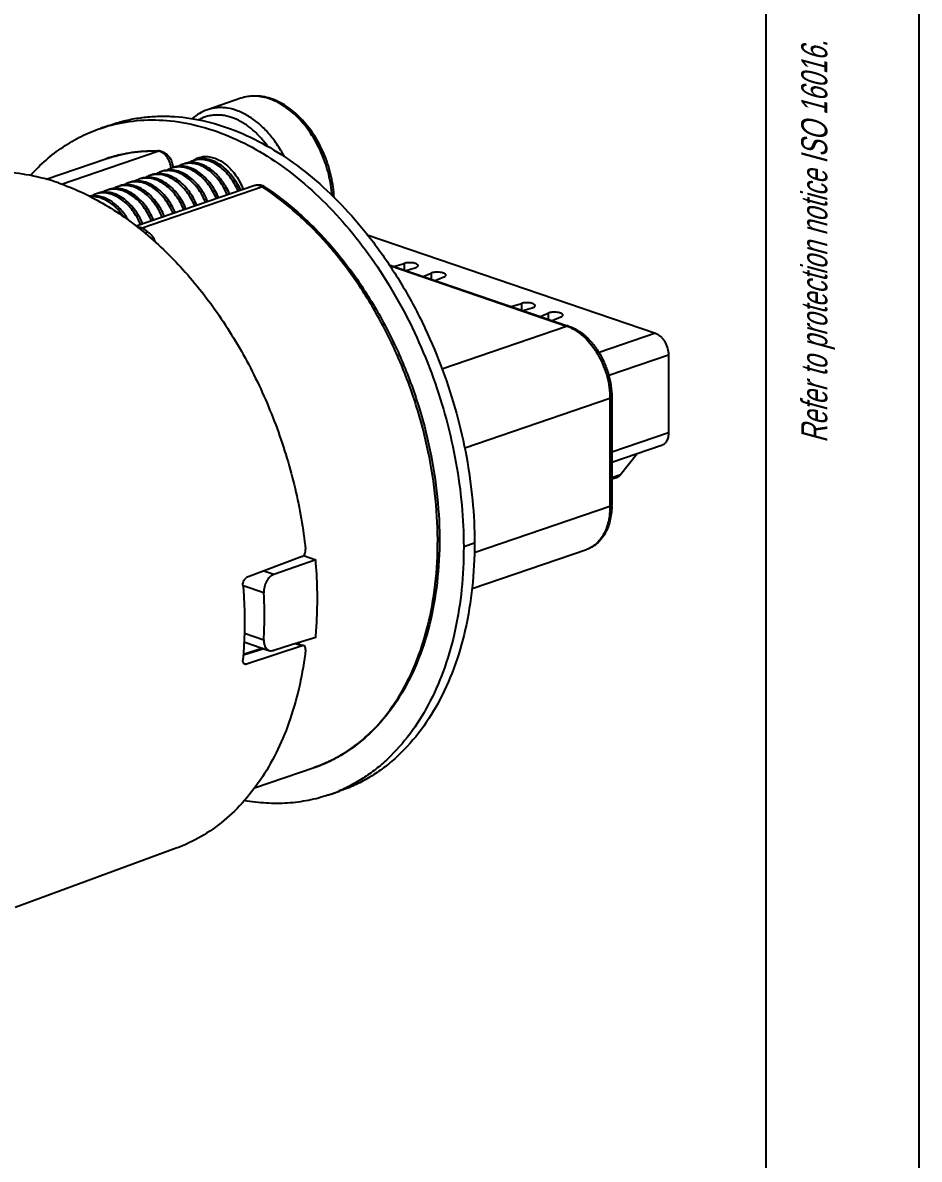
# Model space of a CAD drawing. Header units: millimetres. Extents: x 0 to 420, y 0 to 297.
# Drawn here: x 361.5 to 420, y 62.3 to 136.5 of the extents above; entities that cross this region are included whole.
import ezdxf

# ---------------------------------------------------------------- set-up
doc = ezdxf.new("R2010")
doc.units = ezdxf.units.MM
doc.header["$LTSCALE"] = 23.1
doc.layers.get('0').update_dxf_attribs({"linetype": 'CONTINUOUS'})
for name, color, linetype in [('AUSFORMSCHRAEGEN', 7, 'CONTINUOUS'), ('BEZUGSACHSEN', 7, 'CONTINUOUS'), ('KURVEN', 7, 'CONTINUOUS'), ('RUNDUNGEN', 7, 'CONTINUOUS')]:
    doc.layers.add(name, color=color, linetype=linetype)
doc.styles.get("Standard").update_dxf_attribs({"font": 'txt', "width": 0.7})

msp = doc.modelspace()

# ---------------------------------------------------------------- linework, layer by layer
at = {"color": 7, "linetype": 'CONTINUOUS'}
for p, q in [((420, 0), (420, 297)), ((410, 10), (410, 287)), ((366.5664, 129.6503), (367.2735, 129.8922)), ((367.2535, 129.8585), (367.2796, 129.8654)), ((372.7591, 127.5781), (372.756, 127.5774)), ((385.7256, 120.6423), (386.3991, 120.8358)), ((386.5035, 120.3762), (387.1042, 120.5489)), ((387.6376, 119.9884), (388.1423, 120.1938)), ((388.4155, 119.7223), (388.9814, 119.9527)), ((393.3624, 118.0304), (394.0359, 118.2239)), ((394.1403, 117.7643), (394.7409, 117.9369)), ((395.2743, 117.3764), (395.779, 117.5819)), ((396.0522, 117.1104), (396.6181, 117.3407)), ((390.8187, 99.5977), (398.285, 102.1514)), ((381.4527, 86.1256), (382.1598, 86.3675))]:
    msp.add_line(p, q, dxfattribs=at)
at = {"color": 9, "linetype": 'CONTINUOUS'}
for p, q in [((386.3991, 120.8358), (386.3991, 120.4119)), ((388.1423, 120.1938), (388.1423, 119.8157)), ((394.0359, 118.2239), (394.0359, 117.8)), ((395.779, 117.5819), (395.779, 117.2038)), ((402.7888, 116.2714), (399.1044, 115.0113)), ((403.6374, 114.8536), (399.7406, 113.5208)), ((403.6374, 109.78), (399.9361, 108.5142)), ((400.4976, 107.0273), (399.9361, 106.8353)), ((390.9801, 102.5674), (390.273, 102.3255))]:
    msp.add_line(p, q, dxfattribs=at)
at = {"color": 7, "linetype": 'CONTINUOUS'}
for centre, radius, start, end in [((369.857, 120.0294), 10.1681, 104.835785, 108.878867), ((373.4707, 126.3966), 1.4176, 115.142534, 124.357073), ((373.4519, 126.434), 1.3758, 108.883504, 115.09686), ((373.8141, 126.3509), 1.511, 120.069374, 120.641296), ((373.8113, 126.3557), 1.5054, 119.514341, 120.069355), ((373.8091, 126.3596), 1.501, 119.147403, 119.514243), ((373.7972, 126.3825), 1.4751, 108.891736, 119.178161), ((373.9195, 126.573), 1.3852, 118.652129, 126.883777), ((373.9026, 126.6029), 1.3509, 117.957239, 118.632178), ((373.4601, 126.3797), 1.4306, 95.679331, 96.333011), ((373.7946, 126.3897), 1.4674, 105.145222, 108.884422), ((371.6763, 125.6561), 1.4761, 108.893079, 120.525317), ((371.6739, 125.6613), 1.4705, 103.057113, 108.871643), ((371.6768, 125.6491), 1.483, 101.771027, 103.060628), ((372.3835, 125.8975), 1.4766, 108.892169, 120.595512), ((372.3812, 125.9033), 1.4703, 103.06253, 108.879598), ((372.3823, 125.8985), 1.4752, 102.352576, 103.062809), ((373.09, 126.1408), 1.475, 108.889734, 120.418688), ((373.0884, 126.1441), 1.4713, 103.055467, 108.870509), ((373.4922, 126.3644), 1.4563, 124.338771, 125.482548), ((369.5557, 124.9287), 1.4781, 108.898206, 120.704593), ((369.552, 124.9382), 1.4679, 103.081249, 108.880614), ((370.2614, 125.1737), 1.4747, 108.886791, 120.643647), ((370.2595, 125.1782), 1.4698, 104.459339, 108.873779), ((370.2614, 125.1711), 1.4771, 103.096066, 104.460451), ((370.9693, 125.4137), 1.4767, 108.893154, 120.417915), ((370.9668, 125.4201), 1.4698, 102.970946, 108.880595), ((367.4337, 124.2046), 1.4765, 108.892384, 120.443762), ((367.4314, 124.2106), 1.4701, 103.061387, 108.880085), ((367.4324, 124.2063), 1.4745, 102.574421, 103.061604), ((368.141, 124.4463), 1.4767, 108.895433, 120.53839), ((368.1382, 124.4528), 1.4697, 103.058686, 108.873477), ((368.1416, 124.4383), 1.4846, 101.089261, 103.061771), ((368.8476, 124.689), 1.4757, 108.886994, 120.627543), ((368.8462, 124.6919), 1.4725, 103.082506, 108.874406), ((370.9617, 123.6585), 3.6355, 23.49365, 30.078366), ((371.7392, 123.9348), 3.5662, 23.42559, 33.325595), ((366.7259, 123.9645), 1.4746, 108.887185, 120.557236), ((366.7241, 123.9686), 1.4702, 104.061247, 108.872872), ((366.726, 123.9611), 1.4779, 103.09619, 104.062998), ((378.1573, 95.7586), 10.181, 288.882414, 293.073749)]:
    msp.add_arc(centre, radius, start, end, dxfattribs=at)
at = {"color": 3, "linetype": 'CONTINUOUS'}
for points, knots in [([(367.2741, 129.8923), (367.5824, 129.9978), (368.2113, 130.1795), (369.1802, 130.3611), (370.1716, 130.4515), (371.5303, 130.4498), (373.2737, 130.2106), (375.3622, 129.564), (377.4355, 128.5684), (379.4607, 127.2417), (381.4064, 125.606), (383.2421, 123.6881), (384.9389, 121.5191), (386.4696, 119.1338), (387.8099, 116.5707), (388.9381, 113.8712), (389.8362, 111.0788), (390.4897, 108.2385), (390.8878, 105.3965), (390.9801, 103.5023), (390.9801, 102.5674)], [0, 0, 0, 0, 0.023809, 0.0477405, 0.0719125, 0.0964366, 0.1468842, 0.1997834, 0.2555499, 0.3143668, 0.3762066, 0.4408622, 0.5079802, 0.5770924, 0.647645, 0.719026, 0.7905923, 0.8616898, 0.9316924, 1, 1, 1, 1]), ([(390.9801, 102.5674), (390.9801, 101.6), (390.8847, 99.7051), (390.4382, 96.9626), (389.6986, 94.4245), (388.6776, 92.1374), (387.3921, 90.1445), (386.1025, 88.7457), (384.9674, 87.8227), (384.0761, 87.2327), (383.1407, 86.7411), (382.4895, 86.4802), (382.1593, 86.3673)], [0, 0, 0, 0, 0.1476939, 0.2890278, 0.423281, 0.5502005, 0.6700747, 0.7838207, 0.8389233, 0.8931301, 0.9467216, 1, 1, 1, 1])]:
    msp.add_open_spline(points, degree=3, knots=knots, dxfattribs=at)
at = {"color": 7, "linetype": 'CONTINUOUS'}
for points, knots in [([(367.2796, 129.8654), (367.8991, 130.0277), (369.1886, 130.238), (371.1793, 130.1966), (373.2099, 129.8048), (375.2474, 129.0712), (377.2615, 128.0095), (379.222, 126.6371), (381.0999, 124.9759), (382.867, 123.0516), (384.4966, 120.8938), (385.9639, 118.5357), (387.2465, 116.0136), (388.3248, 113.3663), (389.1822, 110.6344), (389.8056, 107.86), (390.1851, 105.0861), (390.273, 103.238), (390.273, 102.3255)], [0, 0, 0, 0, 0.0476592, 0.0965596, 0.147444, 0.200858, 0.2571287, 0.3163722, 0.3785168, 0.4433325, 0.5104597, 0.5794382, 0.6497331, 0.7207588, 0.7919043, 0.8625494, 0.9321046, 1, 1, 1, 1]), ([(362.0028, 126.5726), (362.3224, 126.9282), (362.9944, 127.595), (364.1056, 128.4545), (365.2963, 129.1513), (366.1386, 129.504), (366.567, 129.6505)], [0, 0, 0, 0, 0.2579219, 0.5091875, 0.7557943, 1, 1, 1, 1]), ([(374.6678, 127.0613), (374.5226, 127.1877), (374.2909, 127.3551), (373.958, 127.5186), (373.7103, 127.6049), (373.4629, 127.6558), (373.2186, 127.6706), (372.9807, 127.6489), (372.8277, 127.61), (372.7539, 127.5847)], [0, 0, 0, 0, 0.2781063, 0.4092086, 0.5350263, 0.6560506, 0.7730992, 0.8872965, 1, 1, 1, 1]), ([(373.0067, 127.7357), (373.0305, 127.7439), (373.127, 127.7739), (373.2269, 127.7932), (373.3023, 127.8016)], [0, 0, 0, 0, 0.2491307, 1, 1, 1, 1]), ([(373.3186, 127.8033), (373.438, 127.8152), (373.6877, 127.8083), (374.061, 127.7111), (374.4309, 127.5312), (374.7874, 127.2747), (375.1212, 126.9489), (375.5299, 126.4271), (375.7666, 125.9729), (375.891, 125.6537)], [0, 0, 0, 0, 0.1008047, 0.2074809, 0.3217782, 0.4443438, 0.5748553, 0.7122218, 1, 1, 1, 1]), ([(373.5786, 124.8625), (373.5064, 125.0363), (373.3413, 125.372), (373.0352, 125.8319), (372.6813, 126.2303), (372.2909, 126.5528), (371.8767, 126.7871), (371.5164, 126.9025), (371.2326, 126.9397), (371.0262, 126.9408), (370.8252, 126.9154), (370.6955, 126.8807), (370.6326, 126.8592)], [0, 0, 0, 0, 0.145198, 0.2876883, 0.4249052, 0.5548795, 0.676529, 0.7899537, 0.8440968, 0.8968716, 0.9486848, 1, 1, 1, 1]), ([(373.2372, 126.5918), (373.0928, 126.7157), (372.7928, 126.9297), (372.3749, 127.1058), (372.0419, 127.1729), (371.8, 127.1868), (371.5643, 127.1647), (371.4128, 127.126), (371.3397, 127.101)], [0, 0, 0, 0, 0.2779534, 0.5344087, 0.6555187, 0.7727091, 0.8870886, 1, 1, 1, 1]), ([(374.1444, 125.056), (374.0762, 125.2199), (373.9215, 125.5373), (373.637, 125.9753), (373.3088, 126.3602), (372.9466, 126.6794), (372.5605, 126.9222), (372.1617, 127.0802), (371.824, 127.1362), (371.5628, 127.1318), (371.4362, 127.1138), (371.3743, 127.1009)], [0, 0, 0, 0, 0.1436972, 0.2850154, 0.4216618, 0.5518121, 0.6743346, 0.7890243, 0.8968055, 0.9488225, 1, 1, 1, 1]), ([(373.9495, 126.8292), (373.8049, 126.9539), (373.5742, 127.1189), (373.2431, 127.2798), (372.997, 127.3647), (372.7511, 127.4145), (372.5085, 127.4287), (372.2721, 127.4067), (372.1202, 127.368), (372.0468, 127.3429)], [0, 0, 0, 0, 0.2779139, 0.4089573, 0.5347546, 0.6557971, 0.7729059, 0.8871911, 1, 1, 1, 1]), ([(374.8514, 125.2978), (374.783, 125.4626), (374.6274, 125.7815), (374.3411, 126.2213), (374.0109, 126.6074), (373.6463, 126.9269), (373.2579, 127.1691), (372.8568, 127.3255), (372.4551, 127.3894), (372.1915, 127.3669), (372.0667, 127.3396)], [0, 0, 0, 0, 0.1438557, 0.2853058, 0.4220351, 0.5522064, 0.67469, 0.7893022, 0.8970108, 1, 1, 1, 1]), ([(375.5585, 125.5397), (375.4897, 125.7053), (375.3333, 126.0257), (375.0453, 126.4673), (374.7129, 126.8545), (374.3461, 127.1743), (373.9553, 127.416), (373.5522, 127.5708), (373.2114, 127.6222), (372.9485, 127.6131), (372.8213, 127.5924), (372.7591, 127.5781)], [0, 0, 0, 0, 0.1439571, 0.2854823, 0.4222388, 0.5523773, 0.674771, 0.7892585, 0.8968518, 0.9488206, 1, 1, 1, 1]), ([(375.7, 125.5881), (375.6401, 125.7321), (375.5059, 126.0124), (375.1882, 126.5266), (374.8896, 126.8684), (374.6678, 127.0613)], [0, 0, 0, 0, 0.2582879, 0.5132952, 1, 1, 1, 1]), ([(371.4573, 124.1371), (371.385, 124.3109), (371.2199, 124.6466), (370.9139, 125.1064), (370.5599, 125.5048), (370.1695, 125.8272), (369.7553, 126.0615), (369.3951, 126.177), (369.1112, 126.2142), (368.9049, 126.2153), (368.7038, 126.1898), (368.5742, 126.1552), (368.5113, 126.1336)], [0, 0, 0, 0, 0.145198, 0.287688, 0.4249045, 0.5548783, 0.6765275, 0.789952, 0.8440947, 0.8968695, 0.9486831, 1, 1, 1, 1]), ([(371.3159, 124.0887), (371.247, 124.2544), (371.0903, 124.5752), (370.8019, 125.0173), (370.469, 125.4047), (370.1016, 125.7247), (369.7103, 125.9662), (369.3065, 126.1205), (368.9024, 126.1809), (368.6379, 126.1553), (368.5129, 126.1262)], [0, 0, 0, 0, 0.144018, 0.2855969, 0.4223941, 0.5525572, 0.6749599, 0.7894462, 0.897039, 1, 1, 1, 1]), ([(372.1644, 124.3789), (372.0921, 124.5527), (371.927, 124.8884), (371.621, 125.3482), (371.267, 125.7467), (370.8767, 126.0691), (370.4623, 126.3034), (370.0372, 126.4399), (369.6815, 126.466), (369.411, 126.4317), (369.2813, 126.397), (369.2184, 126.3755)], [0, 0, 0, 0, 0.1452286, 0.2877486, 0.424994, 0.5549952, 0.67667, 0.7901184, 0.8968501, 0.948674, 1, 1, 1, 1]), ([(372.023, 124.3305), (371.9541, 124.4963), (371.7974, 124.8171), (371.5089, 125.2592), (371.176, 125.6467), (370.8086, 125.9666), (370.4173, 126.2081), (370.0134, 126.3624), (369.6093, 126.4228), (369.3448, 126.3971), (369.2198, 126.368)], [0, 0, 0, 0, 0.1440203, 0.2856012, 0.4223998, 0.5525631, 0.6749648, 0.7894492, 0.8970404, 1, 1, 1, 1]), ([(372.8715, 124.6207), (372.7993, 124.7945), (372.6341, 125.1302), (372.3281, 125.5901), (371.9742, 125.9885), (371.5838, 126.3109), (371.1695, 126.5452), (370.8093, 126.6607), (370.5254, 126.6979), (370.3191, 126.699), (370.1181, 126.6735), (369.9884, 126.6389), (369.9255, 126.6173)], [0, 0, 0, 0, 0.1451984, 0.2876888, 0.4249057, 0.5548799, 0.6765293, 0.7899541, 0.8440961, 0.8968717, 0.9486843, 1, 1, 1, 1]), ([(372.7301, 124.5724), (372.6612, 124.7381), (372.5045, 125.059), (372.216, 125.5011), (371.8831, 125.8886), (371.5156, 126.2085), (371.1242, 126.45), (370.7205, 126.6043), (370.3793, 126.6551), (370.1162, 126.6453), (369.9889, 126.6243), (369.9267, 126.6098)], [0, 0, 0, 0, 0.1439926, 0.2855458, 0.4223169, 0.5524533, 0.6748289, 0.7892887, 0.8968568, 0.9488197, 1, 1, 1, 1]), ([(373.4372, 124.8142), (373.3684, 124.9798), (373.2119, 125.3003), (372.9238, 125.742), (372.5913, 126.1293), (372.2243, 126.4491), (371.8334, 126.6908), (371.43, 126.8454), (371.0263, 126.9064), (370.7619, 126.8812), (370.6369, 126.8524)], [0, 0, 0, 0, 0.1439938, 0.2855539, 0.4223416, 0.5525064, 0.6749213, 0.7894263, 0.8970361, 1, 1, 1, 1]), ([(374.2858, 125.1044), (374.2251, 125.2503), (374.089, 125.534), (373.7664, 126.0537), (373.4628, 126.3983), (373.2372, 126.5918)], [0, 0, 0, 0, 0.2585029, 0.5136342, 1, 1, 1, 1]), ([(374.9928, 125.3463), (374.873, 125.6346), (374.5802, 126.1736), (374.1739, 126.6358), (373.9495, 126.8292)], [0, 0, 0, 0, 0.5131578, 1, 1, 1, 1]), ([(375.3394, 126.2753), (375.3775, 126.2233), (375.5254, 126.0086), (375.6487, 125.7772), (375.7269, 125.5973)], [0, 0, 0, 0, 0.2473107, 1, 1, 1, 1]), ([(369.336, 123.4115), (369.2637, 123.5853), (369.0986, 123.921), (368.7926, 124.3808), (368.4386, 124.7793), (368.0483, 125.1017), (367.6339, 125.336), (367.2087, 125.4725), (366.8531, 125.4986), (366.5825, 125.4643), (366.4529, 125.4296), (366.39, 125.4081)], [0, 0, 0, 0, 0.1452286, 0.2877488, 0.4249943, 0.5549956, 0.6766705, 0.7901188, 0.8968503, 0.9486737, 1, 1, 1, 1]), ([(369.1946, 123.3631), (369.1257, 123.5289), (368.969, 123.8497), (368.6805, 124.2919), (368.3476, 124.6794), (367.9801, 124.9993), (367.5887, 125.2408), (367.185, 125.3951), (366.8437, 125.4458), (366.5806, 125.4361), (366.4533, 125.415), (366.3912, 125.4006)], [0, 0, 0, 0, 0.1439927, 0.2855461, 0.4223172, 0.5524536, 0.6748293, 0.7892889, 0.8968568, 0.9488197, 1, 1, 1, 1]), ([(370.0431, 123.6533), (369.9709, 123.8271), (369.8057, 124.1628), (369.4997, 124.6226), (369.1458, 125.0211), (368.7554, 125.3435), (368.3411, 125.5778), (367.9809, 125.6933), (367.697, 125.7305), (367.4907, 125.7316), (367.2896, 125.7062), (367.16, 125.6715), (367.0971, 125.65)], [0, 0, 0, 0, 0.1451979, 0.2876882, 0.4249051, 0.5548795, 0.6765291, 0.7899538, 0.8440969, 0.8968716, 0.9486849, 1, 1, 1, 1]), ([(369.9017, 123.6049), (369.8331, 123.77), (369.6772, 124.0895), (369.3903, 124.53), (369.0592, 124.9165), (368.6938, 125.2361), (368.3045, 125.4782), (367.9026, 125.6339), (367.5001, 125.6967), (367.2362, 125.6733), (367.1114, 125.6454)], [0, 0, 0, 0, 0.1439053, 0.285395, 0.4221454, 0.5523145, 0.6747737, 0.7893475, 0.8970204, 1, 1, 1, 1]), ([(370.7502, 123.8952), (370.678, 124.069), (370.5128, 124.4047), (370.2068, 124.8645), (369.8528, 125.263), (369.4625, 125.5854), (369.0481, 125.8197), (368.623, 125.9562), (368.2673, 125.9823), (367.9968, 125.948), (367.8671, 125.9133), (367.8042, 125.8918)], [0, 0, 0, 0, 0.1452285, 0.2877487, 0.4249942, 0.5549956, 0.6766706, 0.790119, 0.8968505, 0.9486739, 1, 1, 1, 1]), ([(370.6088, 123.8468), (370.541, 124.0098), (370.3873, 124.3254), (370.1049, 124.7613), (369.7792, 125.1448), (369.4196, 125.4635), (369.0363, 125.707), (368.6401, 125.8669), (368.3042, 125.9255), (368.0441, 125.9238), (367.9178, 125.9072), (367.8561, 125.8951)], [0, 0, 0, 0, 0.1435437, 0.2847388, 0.4213186, 0.5514732, 0.6740692, 0.7888771, 0.8967713, 0.9488196, 1, 1, 1, 1]), ([(368.381, 123.673), (368.2324, 123.9313), (367.9726, 124.2917), (367.5569, 124.689), (367.2298, 124.9273), (366.8895, 125.1046), (366.5433, 125.216), (366.1992, 125.2579), (365.9737, 125.2379), (365.8659, 125.2159)], [0, 0, 0, 0, 0.2848989, 0.4201167, 0.5488339, 0.670573, 0.7855498, 0.8947645, 1, 1, 1, 1]), ([(368.0838, 123.8748), (367.9449, 124.0813), (367.6402, 124.4566), (367.1781, 124.8297), (366.7857, 125.0367), (366.4933, 125.1416), (366.2012, 125.1972), (366.0069, 125.2007), (365.9124, 125.1935)], [0, 0, 0, 0, 0.2813212, 0.542891, 0.6651445, 0.7815958, 0.8928515, 1, 1, 1, 1]), ([(387.2996, 120.6924), (387.2996, 120.7365), (387.2371, 120.7843), (387.166, 120.8158), (387.089, 120.8422), (386.9782, 120.8656), (386.8329, 120.8802), (386.6814, 120.8807), (386.5354, 120.8672), (386.4422, 120.8482), (386.3991, 120.8358)], [0, 0, 0, 0, 0.1375101, 0.1904695, 0.250513, 0.3886802, 0.5435867, 0.7045239, 0.8603218, 1, 1, 1, 1]), ([(387.1042, 120.5489), (387.1322, 120.5569), (387.1823, 120.5742), (387.2452, 120.6078), (387.2876, 120.6459), (387.2996, 120.6782), (387.2996, 120.6924)], [0, 0, 0, 0, 0.3421985, 0.6205421, 0.8334238, 1, 1, 1, 1]), ([(389.1098, 120.0732), (389.1098, 120.083), (389.1047, 120.1041), (389.084, 120.1325), (389.0518, 120.1588), (388.9898, 120.1935), (388.8877, 120.2272), (388.7448, 120.2529), (388.5854, 120.2632), (388.4238, 120.2575), (388.2748, 120.2361), (388.1827, 120.2103), (388.1423, 120.1938)], [0, 0, 0, 0, 0.0281173, 0.0605398, 0.0999164, 0.1472424, 0.2650424, 0.4081362, 0.565852, 0.7254404, 0.8740242, 1, 1, 1, 1]), ([(388.9814, 119.9527), (389.0002, 119.9603), (389.0338, 119.9762), (389.0755, 120.0053), (389.1028, 120.0373), (389.1098, 120.062), (389.1098, 120.0732)], [0, 0, 0, 0, 0.3295168, 0.6011982, 0.8182684, 1, 1, 1, 1]), ([(394.9364, 118.0804), (394.9364, 118.1245), (394.8738, 118.1724), (394.8028, 118.2039), (394.7258, 118.2303), (394.615, 118.2536), (394.4697, 118.2682), (394.3182, 118.2687), (394.1721, 118.2552), (394.0789, 118.2363), (394.0359, 118.2239)], [0, 0, 0, 0, 0.1375101, 0.1904695, 0.250513, 0.3886802, 0.5435867, 0.7045239, 0.8603218, 1, 1, 1, 1]), ([(394.7409, 117.9369), (394.7689, 117.945), (394.8191, 117.9622), (394.8819, 117.9959), (394.9244, 118.034), (394.9364, 118.0662), (394.9364, 118.0804)], [0, 0, 0, 0, 0.3421985, 0.6205421, 0.8334238, 1, 1, 1, 1]), ([(396.7466, 117.4613), (396.7466, 117.471), (396.7414, 117.4921), (396.7207, 117.5206), (396.6885, 117.5468), (396.6265, 117.5816), (396.5245, 117.6153), (396.3815, 117.6409), (396.2221, 117.6513), (396.0606, 117.6456), (395.9115, 117.6241), (395.8194, 117.5983), (395.779, 117.5819)], [0, 0, 0, 0, 0.0281173, 0.0605398, 0.0999164, 0.1472424, 0.2650424, 0.4081362, 0.565852, 0.7254404, 0.8740242, 1, 1, 1, 1]), ([(396.6181, 117.3407), (396.637, 117.3484), (396.6706, 117.3643), (396.7122, 117.3934), (396.7395, 117.4254), (396.7466, 117.4501), (396.7466, 117.4613)], [0, 0, 0, 0, 0.3295168, 0.6011982, 0.8182684, 1, 1, 1, 1]), ([(390.273, 102.3255), (390.273, 101.4003), (390.1856, 99.586), (389.7774, 96.9542), (389.1006, 94.5053), (388.1654, 92.2808), (386.9859, 90.3186), (385.8, 88.9148), (384.7521, 87.9663), (383.928, 87.3478), (383.0612, 86.8174), (382.4553, 86.5232), (382.1474, 86.392)], [0, 0, 0, 0, 0.1468077, 0.2876222, 0.4217552, 0.5489335, 0.6693322, 0.7836666, 0.8389929, 0.893327, 0.9469087, 1, 1, 1, 1]), ([(381.4522, 86.1255), (381.0245, 85.9792), (380.144, 85.7426), (378.7782, 85.5642), (377.3756, 85.5627), (376.4376, 85.6776), (375.9678, 85.7625)], [0, 0, 0, 0, 0.2442194, 0.4908346, 0.7420988, 1, 1, 1, 1])]:
    msp.add_open_spline(points, degree=3, knots=knots, dxfattribs=at)
at = {"layer": 'AUSFORMSCHRAEGEN', "color": 7, "linetype": 'CONTINUOUS'}
for p, q in [((379.8268, 101.7606), (380.6161, 101.4907)), ((371.5194, 82.6505), (360.9988, 78.7755))]:
    msp.add_line(p, q, dxfattribs=at)
for points, knots in [([(363.8272, 126.0901), (363.2166, 126.2989), (361.9902, 126.6288), (360.1299, 126.8401), (358.3154, 126.752), (357.1478, 126.4921), (356.586, 126.3145)], [0, 0, 0, 0, 0.262999, 0.5154236, 0.7599139, 1, 1, 1, 1]), ([(380.6161, 96.4163), (380.6534, 96.8282), (380.7662, 98.5175), (380.7247, 100.2162), (380.6161, 101.4907)], [0, 0, 0, 0, 0.2443354, 1, 1, 1, 1])]:
    msp.add_open_spline(points, degree=3, knots=knots, dxfattribs=at)
at = {"layer": 'BEZUGSACHSEN', "color": 7, "linetype": 'CONTINUOUS'}
for p, q in [((375.7261, 131.6134), (373.5468, 130.868)), ((363.0234, 126.3248), (366.9308, 127.6612)), ((376.6193, 86.5863), (380.5227, 87.9213))]:
    msp.add_line(p, q, dxfattribs=at)
at = {"layer": 'BEZUGSACHSEN', "color": 9, "linetype": 'CONTINUOUS'}
for p, q in [((388.8536, 113.9596), (396.9905, 116.7426)), ((399.819, 112.0164), (390.3407, 108.7747)), ((399.819, 104.9687), (390.963, 101.9398))]:
    msp.add_line(p, q, dxfattribs=at)
at = {"layer": 'BEZUGSACHSEN', "color": 7, "linetype": 'CONTINUOUS'}
for points, knots in [([(381.8145, 125.1366), (381.7944, 125.5984), (381.6992, 126.2948), (381.458, 127.1986), (381.141, 128.0838), (380.719, 128.9196), (380.2011, 129.6761), (379.646, 130.3442), (379.0166, 130.9095), (378.3281, 131.3331), (377.8063, 131.5666), (377.2761, 131.7167), (376.7452, 131.7788), (376.2234, 131.7498), (375.8875, 131.6686), (375.7261, 131.6134)], [0, 0, 0, 0, 0.1376091, 0.2078275, 0.278231, 0.4172426, 0.4849396, 0.5507936, 0.6755771, 0.7344068, 0.7908656, 0.8452023, 0.8978171, 0.9492158, 1, 1, 1, 1]), ([(373.5468, 130.868), (373.3665, 130.8063), (373.0152, 130.6441), (372.7039, 130.4146), (372.5595, 130.2859)], [0, 0, 0, 0, 0.4962334, 1, 1, 1, 1])]:
    msp.add_open_spline(points, degree=3, knots=knots, dxfattribs=at)
at = {"layer": 'BEZUGSACHSEN', "color": 9, "linetype": 'CONTINUOUS'}
for points, knots in [([(381.6843, 125.2676), (381.6508, 125.7274), (381.5008, 126.651), (381.0581, 127.9774), (380.5187, 129.0067), (379.9982, 129.747), (379.5763, 130.2438), (379.1251, 130.6803), (378.5096, 131.1607), (377.8459, 131.5169), (377.1618, 131.7086), (376.6661, 131.766), (376.1836, 131.7388), (375.8743, 131.664), (375.7261, 131.6133)], [0, 0, 0, 0, 0.1410946, 0.2847424, 0.4262569, 0.494878, 0.5613841, 0.6253887, 0.6866148, 0.8000923, 0.8528177, 0.9032734, 0.9520741, 1, 1, 1, 1]), ([(378.5701, 127.8001), (378.4241, 128.082), (378.1056, 128.6203), (377.5464, 129.3475), (376.9271, 129.9644), (376.2641, 130.4536), (375.5752, 130.8009), (374.9848, 130.965), (374.5226, 131.012), (374.1871, 131.0064), (373.8603, 130.9605), (373.6494, 130.9031), (373.5468, 130.868)], [0, 0, 0, 0, 0.1493477, 0.2934175, 0.4304435, 0.559238, 0.6793988, 0.7915164, 0.8451422, 0.8975009, 0.9489774, 1, 1, 1, 1]), ([(377.5053, 128.4592), (377.3498, 128.6754), (377.0218, 129.0805), (376.4722, 129.6067), (375.8882, 130.0258), (375.2837, 130.3268), (374.7668, 130.4743), (374.3609, 130.5229), (374.0655, 130.5257), (373.7767, 130.4951), (373.4965, 130.4314), (373.2267, 130.3349), (373.0558, 130.2495), (372.973, 130.2019)], [0, 0, 0, 0, 0.1502293, 0.2932341, 0.4279927, 0.5541952, 0.6724137, 0.7290623, 0.7843907, 0.8387461, 0.892519, 0.9461281, 1, 1, 1, 1])]:
    msp.add_open_spline(points, degree=3, knots=knots, dxfattribs=at)
at = {"layer": 'KURVEN', "color": 4, "linetype": 'CONTINUOUS'}
msp.add_line((379.5079, 96.0715), (379.4984, 95.9873), dxfattribs=at)
at = {"layer": 'RUNDUNGEN', "color": 9, "linetype": 'CONTINUOUS'}
for p, q in [((364.024, 126.0134), (370.3114, 128.1638)), ((377.1421, 125.8276), (369.2932, 123.1431)), ((385.4503, 120.6896), (396.9905, 116.7426)), ((399.819, 112.0164), (399.819, 104.9687)), ((377.8748, 100.5192), (377.2259, 100.7411)), ((377.233, 99.3239), (375.8752, 99.7883)), ((375.9667, 96.687), (377.233, 96.2538)), ((379.3034, 96.0111), (379.724, 95.8673)), ((377.2363, 95.6795), (375.8962, 95.2653)), ((375.9074, 94.7362), (376.1106, 94.6667))]:
    msp.add_line(p, q, dxfattribs=at)
at = {"layer": 'RUNDUNGEN', "color": 7, "linetype": 'CONTINUOUS'}
for p, q in [((376.6558, 125.9149), (368.9035, 123.2635)), ((383.9851, 122.7027), (402.7888, 116.2714)), ((385.4124, 120.7494), (397.12, 116.7452)), ((403.6374, 114.8536), (403.6374, 109.78)), ((399.9361, 112.1132), (399.9361, 105.0655)), ((403.1772, 108.9348), (399.9361, 107.8263)), ((401.5991, 108.3951), (400.4976, 107.0273)), ((400.2359, 106.839), (399.9361, 106.7365)), ((379.724, 101.6894), (376.1106, 100.3177)), ((380.6161, 101.4907), (377.8748, 100.5192)), ((375.9832, 96.1081), (377.5672, 95.5664)), ((379.724, 95.8673), (376.1106, 94.6667)), ((379.0318, 95.9272), (377.8748, 95.5701)), ((380.6161, 96.4163), (379.0318, 95.9272)), ((379.3703, 96.0318), (379.7373, 95.9063)), ((377.1708, 95.702), (375.8994, 95.3089))]:
    msp.add_line(p, q, dxfattribs=at)
at = {"layer": 'RUNDUNGEN', "color": 9, "linetype": 'CONTINUOUS'}
for centre, radius, start, end in [((369.9338, 118.8807), 9.2798, 106.669031, 108.881111), ((369.9505, 118.8201), 9.3427, 100.880787, 106.66064), ((369.9639, 118.7539), 9.4102, 100.574385, 100.884384), ((369.8117, 126.9458), 1.3696, 4.407663, 6.264184), ((367.4627, 111.0748), 17.6447, 56.310844, 56.731035), ((377.2251, 125.7098), 0.13, 56.741352, 61.757502), ((369.2427, 121.6507), 1.4933, 88.064861, 96.587889), ((359.4997, 108.2172), 17.852, 55.292499, 56.72951), ((396.1611, 114.3192), 2.5614, 68.495246, 71.106177), ((396.0939, 114.1497), 2.7438, 63.755362, 68.487309)]:
    msp.add_arc(centre, radius, start, end, dxfattribs=at)
at = {"layer": 'RUNDUNGEN', "color": 7, "linetype": 'CONTINUOUS'}
for centre, radius, start, end in [((370.0947, 117.6955), 10.4843, 88.399039, 88.817425), ((370.3668, 127.4601), 0.7159, 77.583313, 88.328919), ((370.1264, 127.0479), 1.1719, 1.849577, 2.431955), ((376.8676, 125.2086), 0.7427, 73.420908, 82.049642), ((395.1153, 105.0653), 4.8208, 358.780105, 0.001607)]:
    msp.add_arc(centre, radius, start, end, dxfattribs=at)
for points, knots in [([(366.9308, 127.6612), (367.4679, 127.8449), (368.5863, 128.118), (369.7346, 128.1894), (370.3111, 128.1775)], [0, 0, 0, 0, 0.4961048, 1, 1, 1, 1]), ([(370.5207, 128.1592), (370.5749, 128.1473), (370.6817, 128.1109), (370.8787, 127.9944), (371.0842, 127.7787), (371.2456, 127.457), (371.2922, 127.2176), (371.2973, 127.0977)], [0, 0, 0, 0, 0.1187636, 0.2391232, 0.4866426, 0.7432174, 1, 1, 1, 1]), ([(363.8272, 126.0901), (364.8266, 125.7483), (366.8273, 124.8102), (369.6128, 122.8231), (372.2136, 120.2701), (374.5514, 117.2305), (376.557, 113.7972), (378.1697, 110.0751), (379.3403, 106.179), (379.8081, 103.5093), (379.9561, 102.1759)], [0, 0, 0, 0, 0.1048274, 0.2176336, 0.3381318, 0.4651985, 0.5971169, 0.7317762, 0.8668497, 1, 1, 1, 1]), ([(376.9704, 125.9442), (376.9179, 125.9515), (376.8108, 125.9544), (376.706, 125.9321), (376.6558, 125.9149)], [0, 0, 0, 0, 0.4997567, 1, 1, 1, 1]), ([(377.2964, 125.8185), (377.2795, 125.8296), (377.2112, 125.8713), (377.1369, 125.9034), (377.0796, 125.9204)], [0, 0, 0, 0, 0.2524009, 1, 1, 1, 1]), ([(377.2964, 125.8185), (378.0522, 125.3227), (379.5283, 124.1842), (381.5427, 122.1553), (383.3779, 119.803), (384.9936, 117.1806), (386.3548, 114.347), (387.4311, 111.3657), (388.1985, 108.3038), (388.6395, 105.2298), (388.7436, 102.2123), (388.5075, 99.3182), (387.9343, 96.6113), (387.0331, 94.1509), (385.8191, 91.9932), (384.5475, 90.4723), (383.4037, 89.4722), (382.4966, 88.8365), (381.5364, 88.3119), (380.8641, 88.0381), (380.5227, 87.9213)], [0, 0, 0, 0, 0.0606293, 0.1245391, 0.1913032, 0.260294, 0.3307404, 0.4017832, 0.4725288, 0.5421003, 0.6096912, 0.6746191, 0.7363837, 0.794726, 0.849687, 0.9016521, 0.926763, 0.9514313, 0.9757967, 1, 1, 1, 1]), ([(397.12, 116.7452), (397.3173, 116.6777), (397.7081, 116.4904), (398.2416, 116.0908), (398.7248, 115.5817), (399.144, 114.9819), (399.4864, 114.3118), (399.8228, 113.3655), (399.9361, 112.6102), (399.9361, 112.1132)], [0, 0, 0, 0, 0.1091401, 0.224877, 0.3471714, 0.4750481, 0.6066951, 0.7397989, 1, 1, 1, 1]), ([(402.7888, 116.2714), (402.9086, 116.2305), (403.0801, 116.1193), (403.2668, 115.9206), (403.4392, 115.672), (403.5909, 115.3155), (403.6374, 115.0063), (403.6374, 114.8536)], [0, 0, 0, 0, 0.2180116, 0.3402397, 0.4691924, 0.736955, 1, 1, 1, 1]), ([(403.6374, 109.78), (403.6374, 109.6814), (403.619, 109.4929), (403.5292, 109.2378), (403.3817, 109.0402), (403.2465, 108.9585), (403.177, 108.9348)], [0, 0, 0, 0, 0.2895291, 0.5509558, 0.7844819, 1, 1, 1, 1]), ([(400.4976, 107.0273), (400.4628, 106.9841), (400.384, 106.9075), (400.2863, 106.8563), (400.2361, 106.8391)], [0, 0, 0, 0, 0.5111014, 1, 1, 1, 1]), ([(399.935, 104.9627), (399.9282, 104.6426), (399.8712, 104.1693), (399.6844, 103.5802), (399.4966, 103.1846), (399.2598, 102.8348), (398.9763, 102.5387), (398.6505, 102.3042), (398.409, 102.1938), (398.285, 102.1514)], [0, 0, 0, 0, 0.2770647, 0.4079231, 0.5336003, 0.6546468, 0.7719541, 0.8865754, 1, 1, 1, 1]), ([(379.724, 101.6894), (379.805, 101.7201), (379.9041, 101.8394), (379.9581, 102.0203), (379.9618, 102.1247), (379.9561, 102.1759)], [0, 0, 0, 0, 0.4581438, 0.7279793, 1, 1, 1, 1]), ([(375.8721, 99.8334), (375.8679, 99.8845), (375.8742, 99.9884), (375.9305, 100.1681), (376.0296, 100.287), (376.1106, 100.3177)], [0, 0, 0, 0, 0.2711595, 0.5413147, 1, 1, 1, 1]), ([(377.8748, 100.5192), (377.776, 100.4842), (377.6358, 100.3898), (377.4887, 100.2203), (377.3573, 100.0098), (377.2497, 99.7083), (377.2264, 99.4509), (377.233, 99.3239)], [0, 0, 0, 0, 0.2186778, 0.3398871, 0.4676718, 0.7344499, 1, 1, 1, 1]), ([(375.8721, 99.8334), (375.9065, 99.4175), (376.0087, 97.7864), (375.9785, 96.1462), (375.8721, 94.934)], [0, 0, 0, 0, 0.255365, 1, 1, 1, 1]), ([(377.233, 96.2538), (377.2467, 96.5059), (377.2878, 97.5287), (377.2732, 98.5537), (377.233, 99.3239)], [0, 0, 0, 0, 0.2465615, 1, 1, 1, 1]), ([(377.233, 96.2538), (377.2287, 96.1738), (377.2347, 96.0213), (377.2945, 95.8132), (377.405, 95.6511), (377.5117, 95.5854), (377.5667, 95.5666)], [0, 0, 0, 0, 0.2946035, 0.5559989, 0.7863104, 1, 1, 1, 1]), ([(379.842, 95.8704), (379.8332, 95.8735), (379.7943, 95.8828), (379.7529, 95.8769), (379.724, 95.8673)], [0, 0, 0, 0, 0.2346217, 1, 1, 1, 1]), ([(379.9561, 95.6021), (379.9599, 95.6332), (379.9614, 95.6923), (379.943, 95.7739), (379.9033, 95.8377), (379.8629, 95.8633), (379.842, 95.8704)], [0, 0, 0, 0, 0.2988915, 0.5609619, 0.7891206, 1, 1, 1, 1]), ([(379.9561, 95.6021), (379.773, 94.0775), (379.2989, 91.8524), (378.2008, 89.1226), (377.2009, 87.3223), (376.0188, 85.7493), (374.6687, 84.4254), (373.1688, 83.3709), (372.077, 82.8559), (371.5192, 82.6504)], [0, 0, 0, 0, 0.2836259, 0.4161619, 0.542419, 0.6628598, 0.7783656, 0.8902106, 1, 1, 1, 1]), ([(377.5667, 95.5666), (377.6137, 95.5505), (377.719, 95.5352), (377.8229, 95.5541), (377.8748, 95.5701)], [0, 0, 0, 0, 0.478421, 1, 1, 1, 1]), ([(375.9048, 94.7398), (375.8976, 94.7526), (375.8713, 94.8138), (375.8676, 94.8827), (375.8721, 94.934)], [0, 0, 0, 0, 0.2227355, 1, 1, 1, 1]), ([(375.9924, 94.6636), (375.9743, 94.6698), (375.9393, 94.6902), (375.9148, 94.7221), (375.9048, 94.7398)], [0, 0, 0, 0, 0.4847448, 1, 1, 1, 1]), ([(376.1106, 94.6667), (376.1004, 94.6633), (376.062, 94.6531), (376.0198, 94.6542), (375.9924, 94.6636)], [0, 0, 0, 0, 0.2711478, 1, 1, 1, 1])]:
    msp.add_open_spline(points, degree=3, knots=knots, dxfattribs=at)
at = {"layer": 'RUNDUNGEN', "color": 9, "linetype": 'CONTINUOUS'}
for points, knots in [([(370.3114, 128.1638), (370.1358, 128.1688), (369.4415, 128.1704), (368.7468, 128.0995), (368.237, 128.0043)], [0, 0, 0, 0, 0.2530067, 1, 1, 1, 1]), ([(370.3114, 128.1638), (370.3176, 128.166), (370.3423, 128.1732), (370.3684, 128.1761), (370.3876, 128.1756)], [0, 0, 0, 0, 0.2528774, 1, 1, 1, 1]), ([(370.3846, 128.1564), (370.3785, 128.1575), (370.3542, 128.1613), (370.3297, 128.1633), (370.3114, 128.1638)], [0, 0, 0, 0, 0.2536223, 1, 1, 1, 1]), ([(370.5224, 128.1147), (370.511, 128.1196), (370.4664, 128.1375), (370.4197, 128.1503), (370.3846, 128.1564)], [0, 0, 0, 0, 0.2576502, 1, 1, 1, 1]), ([(371.1732, 127.0953), (371.161, 127.206), (371.1102, 127.425), (370.9675, 127.7218), (370.7722, 127.9632), (370.6073, 128.078), (370.5224, 128.1147)], [0, 0, 0, 0, 0.2658799, 0.5309219, 0.7793346, 1, 1, 1, 1]), ([(377.1421, 125.8276), (377.103, 125.8532), (377.0233, 125.8965), (376.8972, 125.9352), (376.7727, 125.9434), (376.693, 125.9276), (376.6558, 125.9149)], [0, 0, 0, 0, 0.2741685, 0.5295133, 0.7691002, 1, 1, 1, 1]), ([(377.1421, 125.8276), (377.1671, 125.8362), (377.2164, 125.8463), (377.2666, 125.8351), (377.2866, 125.8243)], [0, 0, 0, 0, 0.537051, 1, 1, 1, 1]), ([(380.5227, 87.9213), (380.8566, 88.0355), (381.5144, 88.3034), (382.4541, 88.8173), (383.3431, 89.4408), (384.4673, 90.4248), (385.7208, 91.926), (386.9212, 94.0618), (387.816, 96.5054), (388.3878, 99.2012), (388.6256, 102.0889), (388.5251, 105.1042), (388.089, 108.1794), (387.3274, 111.2453), (386.2576, 114.2328), (384.9036, 117.0745), (383.2959, 119.7062), (381.4703, 122.0687), (379.4679, 124.1084), (378.0008, 125.2557), (377.25, 125.7562)], [0, 0, 0, 0, 0.0237622, 0.0476972, 0.0719673, 0.0967213, 0.1481193, 0.2027223, 0.2608996, 0.3226594, 0.3877077, 0.4555131, 0.5253677, 0.5964439, 0.6678463, 0.7386623, 0.8080107, 0.875093, 0.9392442, 1, 1, 1, 1]), ([(369.2932, 123.1431), (369.2685, 123.1499), (369.1701, 123.1746), (369.0692, 123.1894), (368.9934, 123.1942)], [0, 0, 0, 0, 0.2519467, 1, 1, 1, 1]), ([(369.6644, 122.8929), (369.6498, 122.8879), (369.5888, 122.8648), (369.5305, 122.8348), (369.4879, 122.8091)], [0, 0, 0, 0, 0.2371847, 1, 1, 1, 1]), ([(369.6644, 122.8929), (369.7287, 122.8483), (369.8322, 122.7659), (369.9553, 122.6325), (370.0609, 122.4763), (370.1058, 122.3429), (370.1095, 122.2571)], [0, 0, 0, 0, 0.293299, 0.4940982, 0.6779391, 1, 1, 1, 1]), ([(397.12, 116.7452), (397.0999, 116.7521), (397.0556, 116.7585), (397.0119, 116.7499), (396.9905, 116.7426)], [0, 0, 0, 0, 0.4850994, 1, 1, 1, 1]), ([(397.3072, 116.6106), (397.6734, 116.4305), (398.1849, 116.0309), (398.741, 115.3637), (399.1157, 114.7687), (399.4206, 114.116), (399.7187, 113.2066), (399.819, 112.4885), (399.819, 112.0164)], [0, 0, 0, 0, 0.2237649, 0.3471066, 0.4758972, 0.6080346, 0.7411188, 1, 1, 1, 1]), ([(399.9361, 112.1132), (399.9361, 112.1039), (399.9293, 112.0832), (399.9041, 112.0574), (399.8663, 112.0345), (399.8359, 112.0222), (399.819, 112.0164)], [0, 0, 0, 0, 0.1736784, 0.3883412, 0.6636798, 1, 1, 1, 1]), ([(399.819, 104.9687), (399.819, 104.64), (399.7717, 104.1552), (399.5961, 103.5526), (399.4185, 103.1549), (399.195, 102.8083), (398.9289, 102.5196), (398.6251, 102.2949), (398.4, 102.1907), (398.285, 102.1514)], [0, 0, 0, 0, 0.2888018, 0.4231424, 0.5501381, 0.6701069, 0.7839342, 0.8931925, 1, 1, 1, 1]), ([(399.9361, 105.0655), (399.9361, 105.0562), (399.9293, 105.0355), (399.9041, 105.0097), (399.8663, 104.9868), (399.8359, 104.9745), (399.819, 104.9687)], [0, 0, 0, 0, 0.1736784, 0.3883412, 0.6636798, 1, 1, 1, 1])]:
    msp.add_open_spline(points, degree=3, knots=knots, dxfattribs=at)

# ---------------------------------------------------------------- texts
at = {"color": 5, "linetype": 'CONTINUOUS', "insert": (412.3, 109.12), "char_height": 1.7, "width": 65.085714, "attachment_point": 1, "rotation": 90, "line_spacing_factor": 0.9}
msp.add_mtext('\\Q15.0;Refer to protection notice ISO 16016.', dxfattribs=at)

doc.saveas('drawing.dxf')
